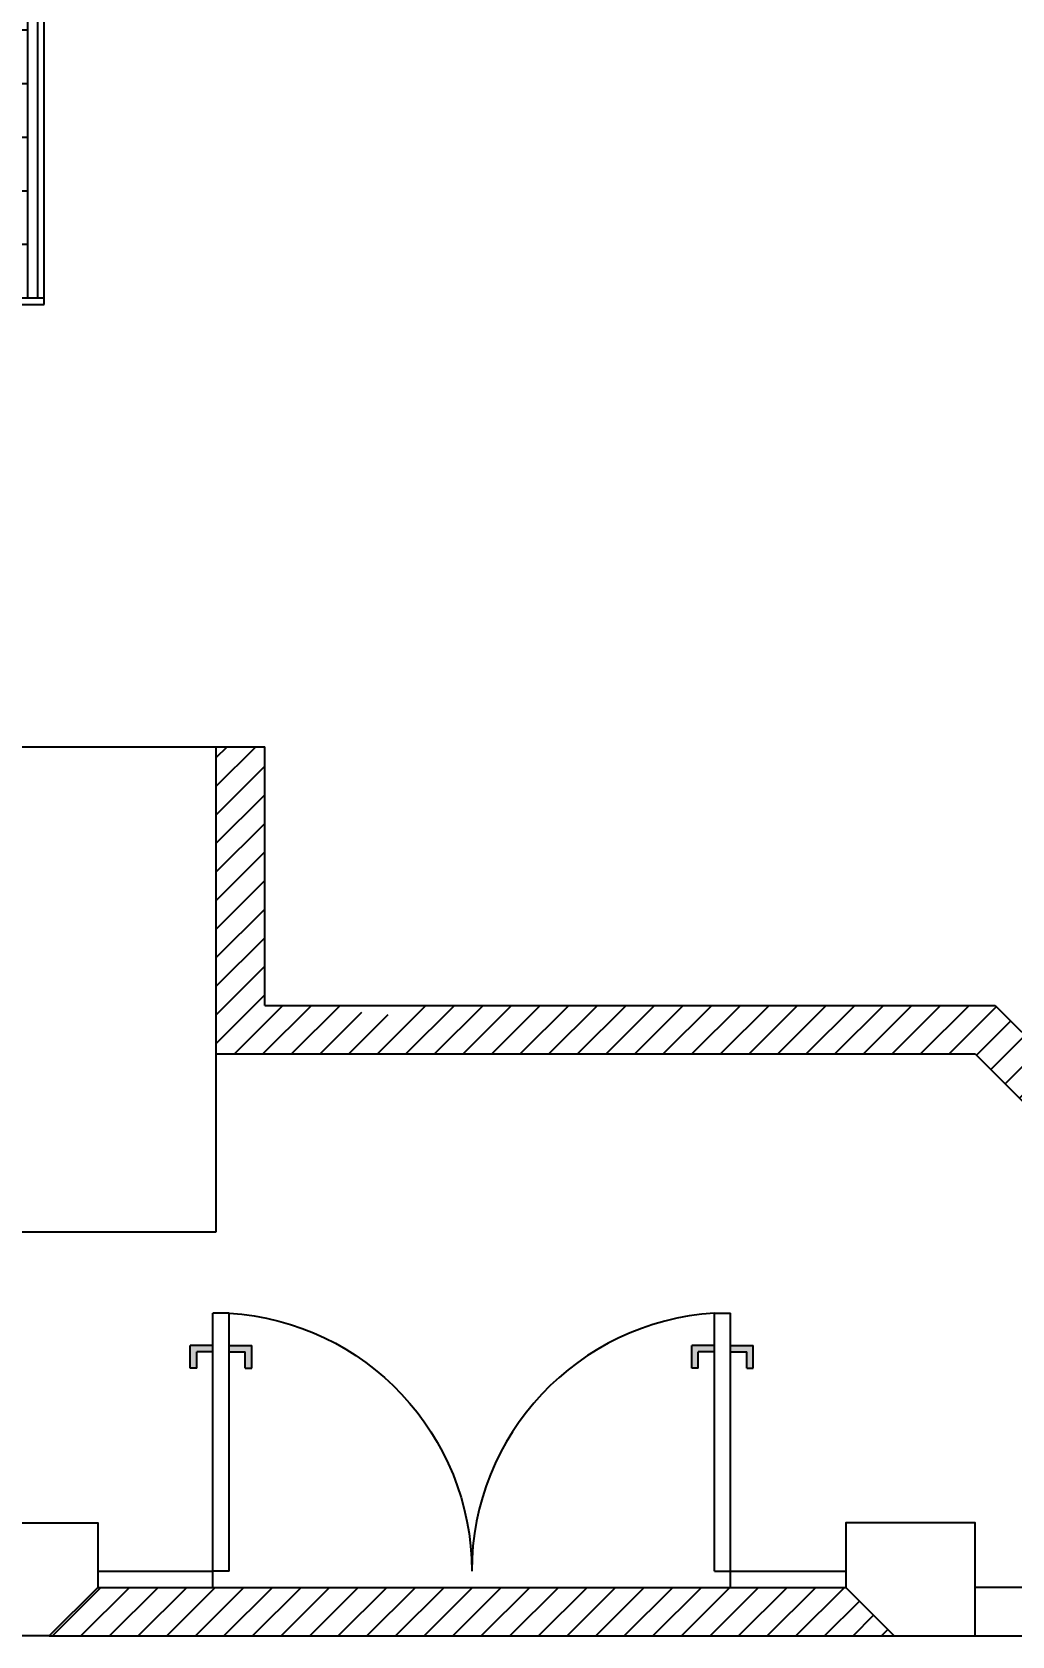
# Model space of a CAD drawing. Extents: x 16 to 124, y 36 to 90.
# Drawn here: x 115.763 to 118.792, y 65.803 to 70.763 of the extents above; entities that cross this region are included whole.
import ezdxf

# ---------------------------------------------------------------- set-up
doc = ezdxf.new("R2010")
doc.units = 0
doc.header["$LTSCALE"] = 0.02
for name, color, linetype in [('BLOCOS', 1, 'CONTINUOUS'), ('CODIGO', 6, 'CONTINUOUS'), ('ESQUADRIAS', 1, 'CONTINUOUS'), ('ESQUADRIAS-F', 2, 'CONTINUOUS'), ('ESQUADRIAS-G', 1, 'CONTINUOUS'), ('MESAS', 1, 'CONTINUOUS'), ('PAREDES', 7, 'CONTINUOUS'), ('PELICULA', 252, 'CONTINUOUS'), ('PISO', 6, 'CONTINUOUS'), ('SUBPORTICO', 6, 'CONTINUOUS')]:
    doc.layers.add(name, color=color, linetype=linetype)
doc.styles.add('ROMANS', font='simplex.shx')
pattern_1 = [(45, (94.45696, 71.30405), (-0.04419417, 0.04419417), [])]

# ---------------------------------------------------------------- blocks, each defined once
blk = doc.blocks.new('A$C05567B69')
at = {"layer": 'ESQUADRIAS-F'}
blk.add_arc((0.8, 0), 0.8, 93.5833, 180, dxfattribs=at)
at = {"layer": 'ESQUADRIAS-G'}
for p, q in [((0.75, 0), (0.75, 0.7984)), ((0.75, 0.7984), (0.8, 0.7984)), ((0.8, 0), (0.8, 0.7984)), ((0.68, 0.6284), (0.68, 0.6984)), ((0.75, 0.6984), (0.68, 0.6984)), ((0.8, 0.6984), (0.87, 0.6984)), ((0.87, 0.6284), (0.87, 0.6984)), ((0.7, 0.6284), (0.7, 0.6784)), ((0.75, 0.6784), (0.7, 0.6784)), ((0.8, 0.6784), (0.85, 0.6784)), ((0.85, 0.6284), (0.85, 0.6784)), ((0.7, 0.6284), (0.68, 0.6284)), ((0.85, 0.6284), (0.87, 0.6284)), ((0.75, 0), (0.8, 0))]:
    blk.add_line(p, q, dxfattribs=at)
for points in [[(0.68, 0.6984), (0.75, 0.6984), (0.7, 0.6784), (0.75, 0.6784)], [(0.68, 0.6284), (0.68, 0.6984), (0.7, 0.6284), (0.7, 0.6784)], [(0.8, 0.6984), (0.87, 0.6984), (0.8, 0.6784), (0.85, 0.6784)], [(0.85, 0.6284), (0.85, 0.6784), (0.87, 0.6284), (0.87, 0.6984)]]:
    blk.add_solid(points, dxfattribs=at)
blk = doc.blocks.new('B1')
at = {"layer": 'MESAS'}
for p, q in [((-0.02, 0), (1.18, 0)), ((-0.02, 0), (-0.02, -0.4)), ((0, 0), (0, -0.4)), ((0, -0.02), (1.16, -0.02)), ((1.16, 0), (1.16, -0.4)), ((1.18, 0), (1.18, -0.4)), ((0, -0.05), (1.16, -0.05)), ((0.1657, -0.05), (0.1657, -0.35)), ((0.3314, -0.05), (0.3314, -0.35)), ((0.4971, -0.05), (0.4971, -0.35)), ((0.6629, -0.05), (0.6629, -0.35)), ((0.8286, -0.05), (0.8286, -0.35)), ((0.9943, -0.05), (0.9943, -0.35)), ((0, -0.35), (1.16, -0.35)), ((0, -0.38), (1.16, -0.38)), ((-0.02, -0.4), (1.18, -0.4))]:
    blk.add_line(p, q, dxfattribs=at)
at = {"layer": 'CODIGO', "style": 'ROMANS'}
blk.add_text('B1', height=0.1, dxfattribs=at).set_placement((0.497, -0.2579))

msp = doc.modelspace()

# ---------------------------------------------------------------- hatches: boundary and pattern name
at = {"layer": 'PELICULA'}
h = msp.add_hatch(dxfattribs=at)
h.set_pattern_fill('ANSI31', color=256, scale=0.5, style=0)
h.set_pattern_definition(pattern_1)
h.paths.add_polyline_path([(117.55946, 67.7531), (117.55946, 67.6031), (118.67839, 67.6031), (119.67839, 66.6031), (119.67839, 65.9531), (119.82839, 65.9531), (119.82839, 66.66524), (118.74053, 67.7531)])
h.paths.add_polyline_path([(116.90585, 67.7531, -0.4494468), (116.75628, 67.7531), (116.48283, 67.7531), (116.48283, 68.5531), (116.33283, 68.5531), (116.33283, 67.6031), (117.55946, 67.6031), (117.55946, 67.7531)])
h = msp.add_hatch(dxfattribs=at)
h.set_pattern_fill('ANSI31,_O', color=256, scale=0.5)
h.set_pattern_definition(pattern_1)
h.paths.add_polyline_path([(118.42839, 65.8031), (118.27839, 65.9531), (117.92239, 65.9531), (116.32239, 65.9531), (115.96639, 65.9531), (115.81639, 65.8031)])

# ---------------------------------------------------------------- linework, layer by layer
at = {"layer": 'ESQUADRIAS'}
for p, q in [((115.96639, 66.0031), (116.32239, 66.0031)), ((116.32239, 65.9531), (116.32239, 66.0031)), ((117.92239, 66.0031), (118.27839, 66.0031)), ((117.92239, 65.9531), (117.92239, 66.0031)), ((115.96639, 65.9531), (116.32239, 65.9531)), ((117.92239, 65.9531), (118.27839, 65.9531)), ((115.81639, 65.8031), (118.42839, 65.8031)), ((115.81639, 65.8031), (118.42839, 65.8031)), ((115.81639, 65.8031), (118.42839, 65.8031))]:
    msp.add_line(p, q, dxfattribs=at)
at = {"layer": 'PAREDES'}
for p, q in [((121.39348, 65.9531), (118.67839, 65.9531)), ((118.67839, 65.8031), (118.67839, 65.9531)), ((118.67839, 65.8031), (121.39348, 65.8031))]:
    msp.add_line(p, q, dxfattribs=at)
at = {"layer": 'PISO'}
for p, q in [((115.33283, 68.5531), (116.48283, 68.5531)), ((116.33283, 67.0531), (116.33283, 68.5531)), ((116.48283, 67.7531), (116.48283, 68.5531)), ((116.48283, 67.7531), (118.74053, 67.7531)), ((118.74053, 67.7531), (119.82839, 66.66524)), ((116.33283, 67.6031), (118.67839, 67.6031)), ((118.67839, 67.6031), (119.67839, 66.6031)), ((115.33283, 67.0531), (116.33283, 67.0531)), ((116.32239, 65.9531), (117.92239, 65.9531))]:
    msp.add_line(p, q, dxfattribs=at)
at = {"layer": 'SUBPORTICO'}
for points in [[(115.56639, 65.8031), (115.56639, 66.1531), (115.96639, 66.1531), (115.96639, 65.9531), (115.81639, 65.8031)], [(115.56639, 65.8031), (115.56639, 66.1531), (115.96639, 66.1531), (115.96639, 65.9531), (115.81639, 65.8031)], [(118.67839, 65.8031), (118.67839, 66.1531), (118.27839, 66.1531), (118.27839, 65.9531), (118.42839, 65.8031)], [(118.67839, 65.8031), (118.67839, 66.1531), (118.27839, 66.1531), (118.27839, 65.9531), (118.42839, 65.8031)]]:
    msp.add_lwpolyline(points, close=True, dxfattribs=at)

# ---------------------------------------------------------------- block references
at = {"layer": 'BLOCOS', "rotation": 90}
msp.add_blockref('B1', (115.40065, 69.9411), dxfattribs=at)
at = {"layer": 'PISO', "xscale": -1}
msp.add_blockref('A$C05567B69', (117.12239, 66.0031), dxfattribs=at)
at = {"layer": 'PISO'}
msp.add_blockref('A$C05567B69', (117.12239, 66.0031), dxfattribs=at)

doc.saveas('drawing.dxf')
